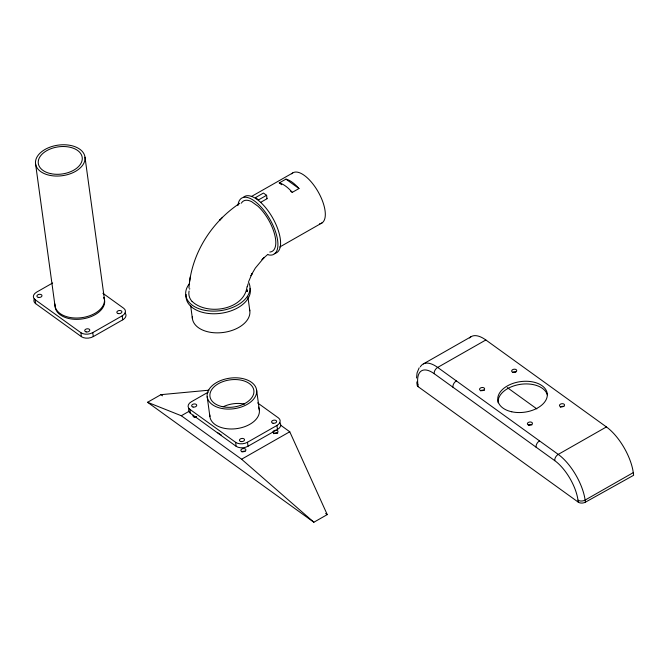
<?xml version="1.0" encoding="UTF-8"?>
<svg xmlns="http://www.w3.org/2000/svg" width="667" height="667" viewBox="0 0 667 667"><rect width="100%" height="100%" fill="white"/><g stroke="black" fill="none" stroke-linecap="round" stroke-linejoin="round"><path stroke-width="1" d="M416.533 378.014L417.075 372.886L419.159 367.817M188.961 288.019C191.262 253.86 211.497 222.028 239.812 203.277M189.57 281.641L190.32 276.772M247.357 286.76L248.049 283.842M248.874 281.132L251.901 273.895L251.651 274.387L255.319 268.092L264.09 257.57L262.014 259.638L262.715 258.929M251.901 273.895L251.025 275.671L251.334 275.046M222.503 217.309L219.476 220.41L219.96 219.918M263.315 258.329L267.876 254.352M52.676 282.975L36.627 292.129A8.521 5.269 -7.8 0 0 35.126 299.691L35.676 303.668L81.416 336.66A8.521 5.269 -7.8 0 0 93.297 336.593L122.736 319.818A8.521 5.269 -7.8 0 0 125.062 312.998M251.267 196.59L292.696 172.978M279.248 182.95L285.935 179.131A28.973 12.398 60.3 0 1 298.983 188.536L292.288 192.354A28.973 12.398 60.3 0 0 279.248 182.95L281.691 184.709M274.237 253.518A32.375 13.857 60.3 0 0 278.823 232.191A32.375 13.857 60.3 0 0 258.654 200.625L255.536 198.374L255.436 197.624L263.465 193.046L266.583 195.298L267.05 198.708L260.805 202.268M255.436 197.624L258.554 199.875L266.583 195.298M35.126 299.691L80.865 332.675A8.521 5.269 -7.8 0 0 92.755 332.616L122.194 315.833A8.521 5.269 -7.8 0 0 123.687 308.271L102.893 293.28M279.723 247.023L322.053 222.895M280.715 425.246L289.761 431.766L327.247 514.607L313.865 522.236L147.549 402.284L160.93 394.664L209.013 390.187M208.304 392.104L191.354 401.767A8.521 5.269 -7.8 0 0 189.862 409.33L190.412 413.307L236.151 446.298A8.521 5.269 -7.8 0 0 248.032 446.231L277.472 429.456A8.521 5.269 -7.8 0 0 279.798 422.636M147.549 402.284L181.299 415.741L188.828 411.447M189.862 409.33L235.601 442.313A8.521 5.269 -7.8 0 0 247.49 442.246L276.93 425.471A8.521 5.269 -7.8 0 0 278.422 417.909L257.629 402.918M181.299 415.741L241.587 459.221L289.761 431.766M423.387 363.899L470.835 336.86M485.843 339.978L437.669 367.425A5.111 3.368 -54.2 0 0 434.2 373.695A32.375 13.857 60.3 0 0 417.901 384.659L418.184 386.702L578.264 502.151A5.111 3.127 -6.7 0 0 585.401 502.184L633.65 475.271L633.283 472.62A37.494 16.05 60.3 0 0 606.42 426.938L485.843 339.978A37.494 16.05 60.3 0 0 469.56 337.961M606.42 426.938L558.246 454.394A5.111 3.368 -54.2 0 0 554.777 460.664A32.375 13.857 60.3 0 1 577.981 500.117L578.264 502.151M633.283 472.62L585.117 500.075A5.111 3.16 -7.8 0 1 577.981 500.117M285.935 179.131L298.983 188.536M290.662 191.179L292.288 192.354M507.279 387.585L536.835 408.904M434.2 373.695L554.777 460.664M160.93 394.664L162.531 395.814M325.646 513.457L327.247 514.607M241.587 459.221L313.865 522.236M192.113 301.442C207.437 316.058 244.539 309.746 247.015 286.66M585.401 502.184L585.117 500.075A37.494 16.05 60.3 0 0 558.246 454.394L437.669 367.425A37.494 16.05 60.3 0 0 420.335 366.842M258.554 199.875L258.654 200.625M276.93 425.471L277.472 429.456M247.19 291.596L246.915 289.578A28.973 17.917 -7.8 0 1 246.998 291.421M247.882 296.648L249.817 310.805M256.628 390.22A24.937 15.424 -7.8 0 1 221.119 408.321A24.937 15.424 -7.8 0 1 217.951 381.791A24.937 15.424 -7.8 0 1 256.628 390.22L259.355 410.122M247.49 442.246L248.032 446.231M235.601 442.313L236.151 446.298M207.17 396.665L209.897 416.567M190.604 305.419L192.404 318.559M122.194 315.833L122.736 319.818M84.992 157.195A24.937 15.424 -7.8 0 1 49.475 175.288A24.937 15.424 -7.8 0 1 46.315 148.758A24.937 15.424 -7.8 0 1 84.992 157.195L104.436 299.158M92.755 332.616L93.297 336.593M80.865 332.675L81.416 336.66M35.534 163.632L54.977 305.603M104.127 297.624A24.937 15.424 -7.8 0 1 81.524 317.7A24.937 15.424 -7.8 0 1 54.919 304.01M103.752 297.482A24.937 15.424 -7.8 0 1 82.941 318.843A24.937 15.424 -7.8 0 1 55.103 305.336M35.676 303.668A8.521 5.269 -7.8 0 1 34.351 298.808M258.488 407.12A24.937 15.424 -7.8 0 1 237.677 428.481A24.937 15.424 -7.8 0 1 209.838 414.974M223.42 406.662A22.153 13.699 -7.8 0 1 244.572 404.077M190.412 413.307A8.521 5.269 -7.8 0 1 189.086 408.446M536.068 447.165A5.111 3.368 -54.2 0 1 539.536 440.895M417.901 384.659A5.111 3.16 -7.8 0 1 417.3 381.424M452.91 387.193A5.111 3.368 -54.2 0 1 456.378 380.924M498.157 402.785A24.937 15.424 -7.8 0 1 519.801 384.434A24.937 15.424 -7.8 0 1 547.307 394.806M560.322 407.162A2.56 1.584 -7.8 0 1 563.873 406.52M528.522 425.212A2.56 1.584 -7.8 0 1 531.949 424.904M512.656 372.545A2.56 1.584 -7.8 0 1 515.849 371.969M480.54 390.845A2.56 1.584 -7.8 0 1 484.3 390.503M418.184 386.702A5.111 3.127 -6.7 0 1 417.375 383.842M221.244 434.942A22.153 13.699 -7.8 0 1 217.384 432.399M194.372 417.192A2.56 1.584 -7.8 0 1 196.507 416.717M196.515 417.058A2.56 1.584 -7.8 0 1 193.722 416.908A2.56 1.584 -7.8 0 1 193.263 415.191M273.812 433.733A2.56 1.584 -7.8 0 1 277.722 433.258M241.846 451.901A2.56 1.584 -7.8 0 1 245.039 451.326M291.704 173.829A28.973 12.398 60.3 0 1 318.426 192.288A28.973 12.398 60.3 0 1 319.626 223.787M243.63 197.115A32.375 13.857 60.3 0 1 255.536 198.374M266.458 198.232A28.973 12.398 60.3 0 1 267.05 198.708M237.927 205.519A32.375 13.857 60.3 0 1 268.568 217.042A32.375 13.857 60.3 0 1 268.342 254.836M249.433 309.021A28.973 17.917 -7.8 0 1 223.437 332.449A28.973 17.917 -7.8 0 1 192.313 316.717M248.366 281.833A32.375 20.027 -7.8 0 1 215.107 311.097A32.375 20.027 -7.8 0 1 189.486 283.642M250.158 288.327A32.375 20.027 -7.8 0 1 218.784 313.54A32.375 20.027 -7.8 0 1 186.126 294.439M192.063 301.459A29.098 17.992 -7.8 0 1 189.086 291.054M189.62 289.17A29.098 17.992 -7.8 0 1 189.803 288.703M269.785 252.051A28.973 12.398 60.3 0 0 274.646 234.459A28.973 12.398 60.3 0 0 257.937 206.203L251.709 201.709A28.973 12.398 60.3 0 0 241.379 203.152M50.684 173.628A22.153 13.699 -7.8 0 0 82.224 157.554A22.153 13.699 -7.8 0 0 47.874 150.058A22.153 13.699 -7.8 0 0 50.684 173.628M118.284 313.598A2.56 1.584 -7.8 0 0 121.903 311.731A2.56 1.584 -7.8 0 0 117.926 310.889A2.56 1.584 -7.8 0 0 118.284 313.598M86.168 331.908A2.56 1.584 -7.8 0 0 89.795 330.032A2.56 1.584 -7.8 0 0 85.81 329.19A2.56 1.584 -7.8 0 0 86.168 331.908M38.352 297.415A2.56 1.584 -7.8 0 0 41.979 295.548A2.56 1.584 -7.8 0 0 37.994 294.706A2.56 1.584 -7.8 0 0 38.352 297.415M222.319 406.653A22.153 13.699 -7.8 0 0 253.869 390.579A22.153 13.699 -7.8 0 0 219.51 383.091A22.153 13.699 -7.8 0 0 222.319 406.653M273.02 423.237A2.56 1.584 -7.8 0 0 276.638 421.369A2.56 1.584 -7.8 0 0 272.661 420.527A2.56 1.584 -7.8 0 0 273.02 423.237M240.904 441.546A2.56 1.584 -7.8 0 0 244.531 439.67A2.56 1.584 -7.8 0 0 240.545 438.828A2.56 1.584 -7.8 0 0 240.904 441.546M193.088 407.053A2.56 1.584 -7.8 0 0 196.715 405.186A2.56 1.584 -7.8 0 0 192.73 404.344A2.56 1.584 -7.8 0 0 193.088 407.053M511.747 411.781A24.937 15.424 -7.8 0 0 547.257 393.688A24.937 15.424 -7.8 0 0 508.579 385.259A24.937 15.424 -7.8 0 0 511.747 411.781M560.922 406.803A2.56 1.584 -7.8 0 0 564.54 404.936A2.56 1.584 -7.8 0 0 560.563 404.085A2.56 1.584 -7.8 0 0 560.922 406.803M528.806 425.104A2.56 1.584 -7.8 0 0 532.424 423.237A2.56 1.584 -7.8 0 0 528.447 422.394A2.56 1.584 -7.8 0 0 528.806 425.104M513.106 372.319A2.56 1.584 -7.8 0 0 516.725 370.443A2.56 1.584 -7.8 0 0 512.748 369.601A2.56 1.584 -7.8 0 0 513.106 372.319M480.99 390.62A2.56 1.584 -7.8 0 0 484.609 388.753A2.56 1.584 -7.8 0 0 480.632 387.902A2.56 1.584 -7.8 0 0 480.99 390.62M274.412 433.375A2.56 1.584 -7.8 0 0 278.031 431.507A2.56 1.584 -7.8 0 0 274.054 430.657A2.56 1.584 -7.8 0 0 274.412 433.375M242.296 451.676A2.56 1.584 -7.8 0 0 245.915 449.808A2.56 1.584 -7.8 0 0 241.938 448.966A2.56 1.584 -7.8 0 0 242.296 451.676"/></g></svg>
